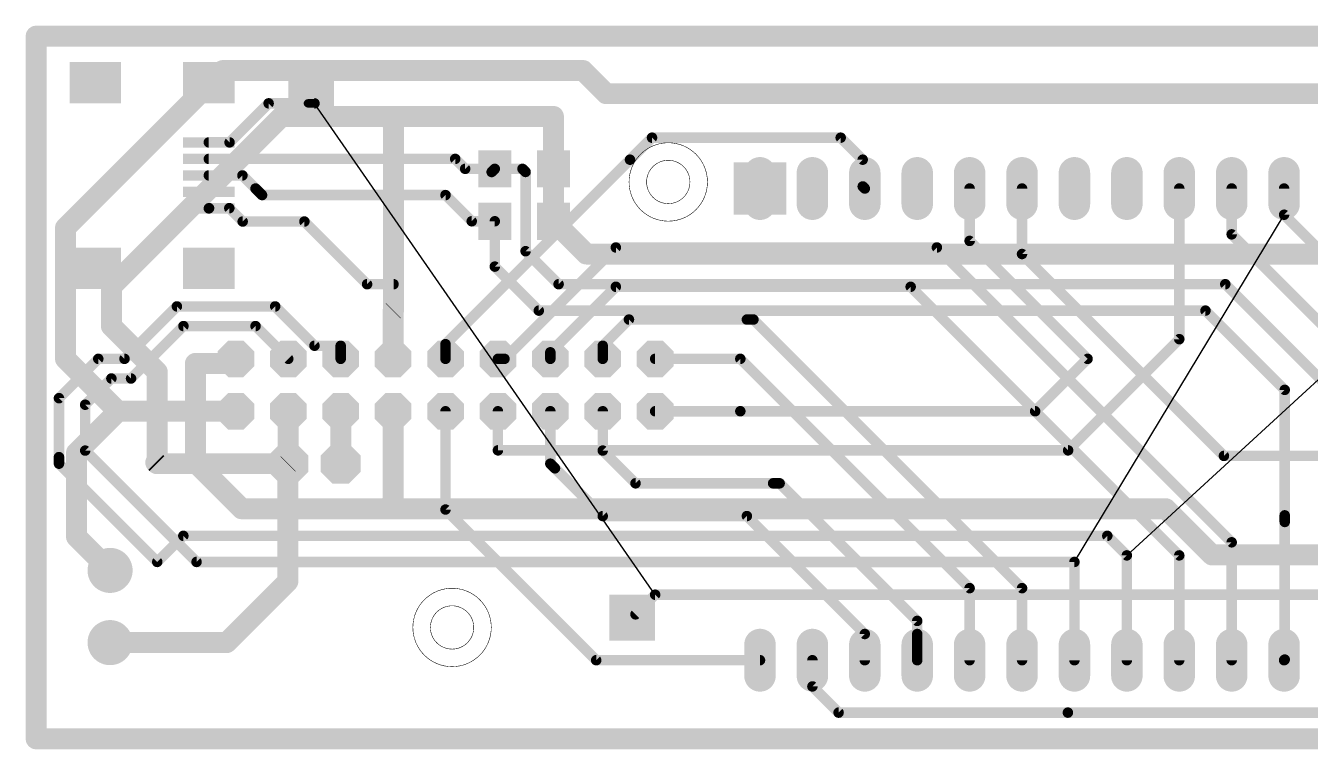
# Model space of a CAD drawing. Extents: x 22.8 to 117.5, y 33.1 to 68.2.
# Drawn here: x 22.8 to 85.1, y 33.1 to 68.2 of the extents above; entities that cross this region are included whole.
import ezdxf

# ---------------------------------------------------------------- set-up
doc = ezdxf.new("R2010")
doc.units = 0
for name, color, linetype in [('1', 22, 'CONTINUOUS'), ('16', 175, 'CONTINUOUS'), ('17', 82, 'CONTINUOUS'), ('19', 53, 'CONTINUOUS'), ('47', 253, 'CONTINUOUS')]:
    doc.layers.add(name, color=color, linetype=linetype)

# ---------------------------------------------------------------- blocks, each defined once
blk = doc.blocks.new('RECT')
blk.add_solid([(-0.5, -0.5), (0.5, -0.5), (-0.5, 0.5), (0.5, 0.5)])
blk = doc.blocks.new('ROUNDP')
at = {"const_width": 0.5}
blk.add_lwpolyline([(0, -0.25, 1), (0, 0.25, 1), (0, -0.25)], format="xyb", dxfattribs=at)
blk = doc.blocks.new('LONGP100')
at = {"const_width": 1}
blk.add_lwpolyline([(-0.5, 0), (0.5, 0)], dxfattribs=at)
at = {"const_width": 0.5}
for points in [[(-0.5, 0.25, 1), (-0.5, -0.25)], [(0.5, -0.25, 1), (0.5, 0.25)]]:
    blk.add_lwpolyline(points, format="xyb", dxfattribs=at)
blk = doc.blocks.new('OCTAGONP')
at = {"const_width": 0.5}
blk.add_lwpolyline([(-0.25, -0.1036), (-0.25, 0.1036), (-0.1036, 0.25), (0.1036, 0.25), (0.25, 0.1036), (0.25, -0.1036), (0.1036, -0.25), (-0.1036, -0.25), (-0.25, -0.1036), (-0.25, 0.1036)], dxfattribs=at)

msp = doc.modelspace()

# ---------------------------------------------------------------- linework, layer by layer
at = {"layer": '1'}
for points, const_width in [([(32.715, 62.56), (34.6075, 64.4525)], 0.508), ([(34.6075, 64.4525), (36.83, 64.4525)], 0.508), ([(36.5125, 64.4525), (36.83, 64.4525)], 0.4064), ([(48.4099, 63.8175), (48.4099, 61.2796)], 1.016), ([(31.71, 62.56), (32.715, 62.56)], 0.508), ([(31.71, 61.76), (43.65, 61.76)], 0.508), ([(43.65, 61.76), (44.1325, 61.2775)], 0.508), ([(48.4099, 61.2796), (48.412, 61.2775)], 1.016), ([(48.412, 61.2775), (48.412, 58.7375)], 1.016), ([(31.71, 60.96), (33.3375, 60.96)], 0.508), ([(33.3375, 60.96), (33.9725, 60.325)], 0.508), ([(44.1325, 61.2775), (45.568, 61.2775)], 0.508), ([(45.4155, 61.125), (45.568, 61.2775)], 0.508), ([(45.568, 61.2775), (46.9113, 61.2775)], 0.508), ([(46.9113, 61.2775), (47.0611, 61.1276)], 0.508), ([(47.0611, 61.1276), (47.0611, 57.2872)], 0.508), ([(33.9725, 60.325), (34.29, 60.0075)], 0.508), ([(34.29, 60.0075), (43.18, 60.0075)], 0.508), ([(43.18, 60.0075), (44.45, 58.7375)], 0.508), ([(31.7225, 59.3725), (31.71, 59.36)], 0.508), ([(32.7025, 59.3725), (31.7225, 59.3725)], 0.508), ([(33.35, 58.725), (32.7025, 59.3725)], 0.508), ([(49.9995, 57.15), (48.412, 58.7375)], 1.016), ([(36.3421, 58.725), (33.35, 58.725)], 0.508), ([(36.3421, 58.725), (39.3802, 55.687)], 0.508), ([(44.45, 58.7375), (45.568, 58.7375)], 0.508), ([(45.568, 58.7375), (45.568, 56.54)], 0.508), ([(47.0611, 57.2872), (48.6613, 55.687)], 0.508), ([(106.045, 57.15), (49.9995, 57.15)], 1.016), ([(45.568, 56.54), (47.7012, 54.4068)], 0.508), ([(48.6613, 55.687), (80.9701, 55.687)], 0.508), ([(80.9701, 55.687), (86.4108, 50.2463)], 0.508), ([(24.765, 53.6575), (24.765, 52.07)], 1.016), ([(26.9875, 53.6575), (29.21, 51.435)], 1.016), ([(47.7012, 54.4068), (80.01, 54.4068)], 0.508), ([(80.01, 54.4068), (83.8505, 50.5663)], 0.508), ([(73.3527, 47.6352), (78.74, 53.0225)], 0.508), ([(24.765, 52.07), (27.305, 49.53)], 1.016), ([(31.0591, 47.0459), (31.0591, 51.8465)], 1.016), ([(71.755, 49.53), (74.295, 52.07)], 0.508), ([(29.21, 51.435), (29.21, 47.117)], 1.016), ([(83.8505, 50.5663), (83.8505, 44.4856)], 0.508), ([(25.2984, 47.5234), (27.305, 49.53)], 1.016), ([(57.4675, 49.53), (71.755, 49.53)], 0.508), ([(25.2984, 43.8455), (25.2984, 47.5234)], 1.016), ([(29.21, 47.117), (29.1389, 47.0459)], 1.016), ([(33.2994, 44.8056), (31.0591, 47.0459)], 1.016), ([(40.64, 46.99), (40.64, 45.1231)], 1.016), ([(45.72, 47.6352), (73.3527, 47.6352)], 0.508), ([(40.64, 45.1231), (40.3225, 44.8056)], 1.016), ([(40.3225, 44.8056), (33.2994, 44.8056)], 1.016), ([(40.6603, 44.8056), (40.3225, 44.8056)], 1.016), ([(78.0898, 44.8056), (40.6603, 44.8056)], 1.016), ([(80.33, 42.5653), (78.0898, 44.8056)], 1.016), ([(29.21, 42.2275), (30.4749, 43.4924)], 0.508), ([(30.4749, 43.4924), (75.2526, 43.4924)], 0.508), ([(75.2526, 43.4924), (76.2, 42.545)], 0.508), ([(88.331, 42.5653), (80.33, 42.5653)], 1.016), ([(31.115, 42.2275), (73.66, 42.2275)], 0.508), ([(53.34, 40.64), (52.3875, 39.6875)], 0.508), ([(103.1875, 40.64), (53.34, 40.64)], 0.508)]:
    msp.add_lwpolyline(points, dxfattribs=dict(at, const_width=const_width))
for points, const_width in [([(34.6075, 64.5795, 1), (34.6075, 64.3255)], 0.254), ([(34.6973, 64.3627, 1), (34.5177, 64.5423)], 0.254), ([(36.5125, 64.5541, 1), (36.5125, 64.3509)], 0.2032), ([(36.83, 64.3255, 1), (36.83, 64.5795)], 0.254), ([(36.83, 64.3509, 1), (36.83, 64.5541)], 0.2032), ([(48.6639, 63.8175, 1), (48.1559, 63.8175)], 0.508), ([(31.71, 62.687, 1), (31.71, 62.433)], 0.254), ([(32.6252, 62.6498, 1), (32.8048, 62.4702)], 0.254), ([(32.715, 62.433, 1), (32.715, 62.687)], 0.254), ([(31.71, 61.887, 1), (31.71, 61.633)], 0.254), ([(43.7398, 61.8498, 1), (43.5602, 61.6702)], 0.254), ([(43.65, 61.633, 1), (43.65, 61.887)], 0.254), ([(48.5895, 61.4592, 1), (48.2303, 61.1)], 0.508), ([(48.666, 61.2775, 1), (48.158, 61.2775)], 0.508), ([(48.2324, 61.0979, 1), (48.5916, 61.4571)], 0.508), ([(31.71, 61.087, 1), (31.71, 60.833)], 0.254), ([(33.4273, 61.0498, 1), (33.2477, 60.8702)], 0.254), ([(33.3375, 60.833, 1), (33.3375, 61.087)], 0.254), ([(44.1325, 61.4045, 1), (44.1325, 61.1505)], 0.254), ([(44.0427, 61.1877, 1), (44.2223, 61.3673)], 0.254), ([(45.3257, 61.2148, 1), (45.5053, 61.0352)], 0.254), ([(45.568, 61.4045, 1), (45.568, 61.1505)], 0.254), ([(45.6578, 61.1877, 1), (45.4782, 61.3673)], 0.254), ([(45.568, 61.1505, 1), (45.568, 61.4045)], 0.254), ([(47.0011, 61.3673, 1), (46.8215, 61.1877)], 0.254), ([(46.9113, 61.1505, 1), (46.9113, 61.4045)], 0.254), ([(47.1881, 61.1276, 1), (46.9341, 61.1276)], 0.254), ([(46.9713, 61.0378, 1), (47.1509, 61.2174)], 0.254), ([(48.1559, 61.2796, 1), (48.6639, 61.2796)], 0.508), ([(34.0623, 60.4148, 1), (33.8827, 60.2352)], 0.254), ([(33.8827, 60.2352, 1), (34.0623, 60.4148)], 0.254), ([(34.29, 60.1345, 1), (34.29, 59.8805)], 0.254), ([(34.2002, 59.9177, 1), (34.3798, 60.0973)], 0.254), ([(43.2698, 60.0973, 1), (43.0902, 59.9177)], 0.254), ([(43.18, 59.8805, 1), (43.18, 60.1345)], 0.254), ([(31.6202, 59.4498, 1), (31.7998, 59.2702)], 0.254), ([(31.7225, 59.4995, 1), (31.7225, 59.2455)], 0.254), ([(31.8123, 59.2827, 1), (31.6327, 59.4623)], 0.254), ([(32.7923, 59.4623, 1), (32.6127, 59.2827)], 0.254), ([(32.7025, 59.2455, 1), (32.7025, 59.4995)], 0.254), ([(48.5916, 58.9171, 1), (48.2324, 58.5579)], 0.508), ([(33.35, 58.852, 1), (33.35, 58.598)], 0.254), ([(33.2602, 58.6352, 1), (33.4398, 58.8148)], 0.254), ([(36.4319, 58.8148, 1), (36.2523, 58.6352)], 0.254), ([(36.3421, 58.598, 1), (36.3421, 58.852)], 0.254), ([(44.45, 58.8645, 1), (44.45, 58.6105)], 0.254), ([(44.3602, 58.6477, 1), (44.5398, 58.8273)], 0.254), ([(45.695, 58.7375, 1), (45.441, 58.7375)], 0.254), ([(45.568, 58.6105, 1), (45.568, 58.8645)], 0.254), ([(48.158, 58.7375, 1), (48.666, 58.7375)], 0.508), ([(47.1509, 57.377, 1), (46.9713, 57.1974)], 0.254), ([(46.9341, 57.2872, 1), (47.1881, 57.2872)], 0.254), ([(49.9995, 57.404, 1), (49.9995, 56.896)], 0.508), ([(49.8199, 56.9704, 1), (50.1791, 57.3296)], 0.508), ([(45.6578, 56.6298, 1), (45.4782, 56.4502)], 0.254), ([(45.441, 56.54, 1), (45.695, 56.54)], 0.254), ([(39.2904, 55.5972, 1), (39.47, 55.7768)], 0.254), ([(48.6613, 55.814, 1), (48.6613, 55.56)], 0.254), ([(48.5715, 55.5972, 1), (48.7511, 55.7768)], 0.254), ([(81.0599, 55.7768, 1), (80.8803, 55.5972)], 0.254), ([(80.9701, 55.56, 1), (80.9701, 55.814)], 0.254), ([(25.019, 53.6575, 1), (24.511, 53.6575)], 0.508), ([(27.1671, 53.8371, 1), (26.8079, 53.4779)], 0.508), ([(47.7012, 54.5338, 1), (47.7012, 54.2798)], 0.254), ([(47.6114, 54.317, 1), (47.791, 54.4966)], 0.254), ([(80.0998, 54.4966, 1), (79.9202, 54.317)], 0.254), ([(80.01, 54.2798, 1), (80.01, 54.5338)], 0.254), ([(78.8298, 52.9327, 1), (78.6502, 53.1123)], 0.254), ([(24.9446, 52.2496, 1), (24.5854, 51.8904)], 0.508), ([(24.511, 52.07, 1), (25.019, 52.07)], 0.508), ([(31.3131, 51.8465, 1), (30.8051, 51.8465)], 0.508), ([(74.3848, 51.9802, 1), (74.2052, 52.1598)], 0.254), ([(29.464, 51.435, 1), (28.956, 51.435)], 0.508), ([(29.0304, 51.2554, 1), (29.3896, 51.6146)], 0.508), ([(83.9775, 50.5663, 1), (83.7235, 50.5663)], 0.254), ([(83.7607, 50.4765, 1), (83.9403, 50.6561)], 0.254), ([(27.4846, 49.3504, 1), (27.1254, 49.7096)], 0.508), ([(27.1254, 49.3504, 1), (27.4846, 49.7096)], 0.508), ([(57.4675, 49.657, 1), (57.4675, 49.403)], 0.254), ([(71.6652, 49.6198, 1), (71.8448, 49.4402)], 0.254), ([(71.755, 49.403, 1), (71.755, 49.657)], 0.254), ([(25.5524, 47.5234, 1), (25.0444, 47.5234)], 0.508), ([(25.1188, 47.703, 1), (25.478, 47.3438)], 0.508), ([(28.9593, 47.2255, 1), (29.3185, 46.8663)], 0.508), ([(28.956, 47.117, 1), (29.464, 47.117)], 0.508), ([(29.3896, 46.9374, 1), (29.0304, 47.2966)], 0.508), ([(31.2387, 47.2255, 1), (30.8795, 46.8663)], 0.508), ([(40.894, 46.99, 1), (40.386, 46.99)], 0.508), ([(45.72, 47.7622, 1), (45.72, 47.5082)], 0.254), ([(73.2629, 47.725, 1), (73.4425, 47.5454)], 0.254), ([(73.3527, 47.5082, 1), (73.3527, 47.7622)], 0.254), ([(30.8051, 47.0459, 1), (31.3131, 47.0459)], 0.508), ([(40.8196, 44.9435, 1), (40.4604, 45.3027)], 0.508), ([(33.2994, 45.0596, 1), (33.2994, 44.5516)], 0.508), ([(33.1198, 44.626, 1), (33.479, 44.9852)], 0.508), ([(40.3225, 45.0596, 1), (40.3225, 44.5516)], 0.508), ([(40.1429, 44.9852, 1), (40.5021, 44.626)], 0.508), ([(40.3225, 44.5516, 1), (40.3225, 45.0596)], 0.508), ([(40.386, 45.1231, 1), (40.894, 45.1231)], 0.508), ([(40.6603, 45.0596, 1), (40.6603, 44.5516)], 0.508), ([(40.6603, 44.5516, 1), (40.6603, 45.0596)], 0.508), ([(78.2694, 44.9852, 1), (77.9102, 44.626)], 0.508), ([(78.0898, 44.5516, 1), (78.0898, 45.0596)], 0.508), ([(83.7235, 44.4856, 1), (83.9775, 44.4856)], 0.254), ([(25.0444, 43.8455, 1), (25.5524, 43.8455)], 0.508), ([(30.4749, 43.6194, 1), (30.4749, 43.3654)], 0.254), ([(30.5647, 43.4026, 1), (30.3851, 43.5822)], 0.254), ([(75.3424, 43.5822, 1), (75.1628, 43.4026)], 0.254), ([(75.2526, 43.3654, 1), (75.2526, 43.6194)], 0.254), ([(80.33, 42.8193, 1), (80.33, 42.3113)], 0.508), ([(80.1504, 42.3857, 1), (80.5096, 42.7449)], 0.508), ([(29.1202, 42.3173, 1), (29.2998, 42.1377)], 0.254), ([(31.115, 42.3545, 1), (31.115, 42.1005)], 0.254), ([(73.66, 42.1005, 1), (73.66, 42.3545)], 0.254), ([(76.1102, 42.4552, 1), (76.2898, 42.6348)], 0.254), ([(53.34, 40.767, 1), (53.34, 40.513)], 0.254), ([(53.4298, 40.5502, 1), (53.2502, 40.7298)], 0.254), ([(52.2977, 39.7773, 1), (52.4773, 39.5977)], 0.254)]:
    msp.add_lwpolyline(points, format="xyb", dxfattribs=dict(at, const_width=const_width))
at = {"layer": '16'}
for points, const_width in [([(32.385, 66.04), (30.1625, 63.8175)], 1.016), ([(49.8475, 66.04), (32.385, 66.04)], 1.016), ([(50.9651, 64.9224), (49.8475, 66.04)], 1.016), ([(97.9932, 64.9224), (50.9651, 64.9224)], 1.016), ([(30.1625, 63.8175), (24.765, 58.42)], 1.016), ([(35.2425, 63.8175), (26.9875, 55.5625)], 1.016), ([(40.3403, 63.8175), (35.2425, 63.8175)], 1.016), ([(40.3403, 63.8175), (44.7675, 63.8175)], 1.016), ([(40.6603, 63.4975), (40.3403, 63.8175)], 1.016), ([(44.7675, 63.8175), (48.4099, 63.8175)], 1.016), ([(40.6603, 55.687), (40.6603, 63.4975)], 1.016), ([(52.1208, 61.722), (53.1876, 62.7888)], 0.508), ([(53.1876, 62.7888), (62.3316, 62.7888)], 0.508), ([(62.3316, 62.7888), (63.3984, 61.722)], 0.508), ([(43.18, 52.7812), (52.1208, 61.722)], 0.508), ([(63.3984, 61.722), (63.3984, 60.4266)], 0.508), ([(63.3984, 60.4266), (63.5, 60.325)], 0.508), ([(68.58, 57.785), (68.58, 60.325)], 0.508), ([(71.12, 57.15), (71.12, 60.325)], 0.508), ([(78.74, 53.0225), (78.74, 60.325)], 0.508), ([(81.28, 58.1025), (81.28, 60.325)], 0.508), ([(83.82, 59.055), (83.82, 60.325)], 0.508), ([(95.5874, 47.2876), (83.82, 59.055)], 0.508), ([(24.765, 58.42), (24.765, 53.6575)], 1.016), ([(74.295, 52.07), (68.58, 57.785)], 0.508), ([(94.6349, 44.7476), (81.28, 58.1025)], 0.508), ([(46.0375, 52.07), (51.435, 57.4675)], 0.508), ([(51.435, 57.4675), (66.9925, 57.4675)], 0.508), ([(66.9925, 57.4675), (81.28, 43.18)], 0.508), ([(80.9041, 47.3659), (71.12, 57.15)], 0.508), ([(26.9875, 55.5625), (26.9875, 53.6575)], 1.016), ([(40.6603, 54.4068), (40.6603, 55.687)], 1.016), ([(39.3802, 55.687), (40.6603, 55.687)], 0.508), ([(48.26, 52.3875), (51.435, 55.5625)], 0.508), ([(51.435, 55.5625), (65.7225, 55.5625)], 0.508), ([(65.7225, 55.5625), (78.74, 42.545)], 0.508), ([(30.1625, 54.61), (27.6225, 52.07)], 0.508), ([(34.925, 54.61), (30.1625, 54.61)], 0.508), ([(36.83, 52.705), (34.925, 54.61)], 0.508), ([(40.64, 54.3865), (40.6603, 54.4068)], 1.016), ([(40.64, 52.07), (40.64, 54.3865)], 1.016), ([(50.8, 52.705), (52.07, 53.975)], 0.508), ([(52.07, 53.975), (57.785, 53.975)], 0.508), ([(57.785, 53.975), (58.1025, 53.975)], 0.508), ([(58.1025, 53.975), (71.12, 40.9575)], 0.508), ([(30.48, 53.6575), (27.94, 51.1175)], 0.508), ([(33.9725, 53.6575), (30.48, 53.6575)], 0.508), ([(35.56, 52.07), (33.9725, 53.6575)], 0.508), ([(38.1, 52.705), (36.83, 52.705)], 0.508), ([(38.1, 52.07), (38.1, 52.705)], 0.508), ([(43.18, 52.07), (43.18, 52.7812)], 0.508), ([(50.8, 52.07), (50.8, 52.705)], 0.508), ([(26.3525, 52.07), (24.4475, 50.165)], 0.508), ([(27.6225, 52.07), (26.3525, 52.07)], 0.508), ([(31.0591, 51.8465), (32.7965, 51.8465)], 1.016), ([(32.7965, 51.8465), (33.02, 52.07)], 1.016), ([(45.72, 52.07), (46.0375, 52.07)], 0.508), ([(48.26, 52.07), (48.26, 52.3875)], 0.508), ([(53.34, 52.07), (57.4675, 52.07)], 0.508), ([(57.4675, 52.07), (68.58, 40.9575)], 0.508), ([(26.9875, 51.1175), (25.7175, 49.8475)], 0.508), ([(27.94, 51.1175), (26.9875, 51.1175)], 0.508), ([(24.4475, 50.165), (24.4475, 47.3075)], 0.508), ([(25.7175, 49.8475), (25.7175, 47.625)], 0.508), ([(27.305, 49.53), (33.02, 49.53)], 1.016), ([(35.56, 49.53), (35.56, 46.99)], 1.016), ([(38.1, 49.53), (38.1, 46.99)], 1.016), ([(40.64, 49.53), (40.64, 46.99)], 1.016), ([(43.18, 49.53), (43.18, 44.7675)], 0.508), ([(45.72, 49.53), (45.72, 47.6352)], 0.508), ([(48.26, 46.99), (48.26, 49.53)], 0.508), ([(50.8, 47.625), (50.8, 49.53)], 0.508), ([(53.34, 49.53), (57.4675, 49.53)], 0.508), ([(24.4475, 47.3075), (24.4475, 46.99)], 0.508), ([(25.7175, 47.625), (31.115, 42.2275)], 0.508), ([(29.1948, 46.99), (29.1389, 47.0459)], 1.016), ([(35.56, 46.99), (29.1948, 46.99)], 1.016), ([(35.5397, 46.9697), (35.56, 46.99)], 1.016), ([(35.5397, 41.2852), (35.5397, 46.9697)], 1.016), ([(52.3875, 46.0375), (50.8, 47.625)], 0.508), ([(87.3709, 47.3659), (80.9041, 47.3659)], 0.508), ([(24.4475, 46.99), (29.21, 42.2275)], 0.508), ([(48.4845, 46.7655), (48.26, 46.99)], 0.508), ([(48.4845, 46.7655), (50.8, 44.45)], 0.508), ([(59.055, 46.0375), (52.3875, 46.0375)], 0.508), ([(59.055, 46.0375), (59.3725, 46.0375)], 0.508), ([(59.3725, 46.0375), (66.04, 39.37)], 0.508), ([(43.18, 44.7675), (50.4825, 37.465)], 0.508), ([(25.2984, 43.8455), (25.2984, 43.4433)], 1.016), ([(50.8, 44.45), (57.785, 44.45)], 0.508), ([(63.5, 38.735), (57.785, 44.45)], 0.508), ([(83.8505, 44.4856), (83.8505, 44.1655)], 0.508), ([(83.8505, 44.1655), (83.8505, 37.4955)], 0.508), ([(25.2984, 43.4433), (26.924, 41.8177)], 1.016), ([(81.28, 43.18), (81.28, 37.465)], 0.508), ([(73.66, 42.2275), (73.66, 37.465)], 0.508), ([(76.2, 42.545), (76.2, 37.465)], 0.508), ([(78.74, 42.545), (78.74, 37.465)], 0.508), ([(32.5722, 38.3177), (35.5397, 41.2852)], 1.016), ([(68.58, 40.9575), (68.58, 37.465)], 0.508), ([(71.12, 40.9575), (71.12, 37.465)], 0.508), ([(66.04, 39.37), (66.04, 38.1)], 0.508), ([(26.924, 38.3177), (32.5722, 38.3177)], 1.016), ([(63.5, 37.465), (63.5, 38.735)], 0.508), ([(66.04, 38.1), (66.04, 38.735)], 0.508), ([(66.04, 37.465), (66.04, 38.1)], 0.508), ([(50.4825, 37.465), (58.42, 37.465)], 0.508), ([(60.96, 36.195), (60.96, 37.465)], 0.508), ([(83.8505, 37.4955), (83.82, 37.465)], 0.508), ([(62.23, 34.925), (60.96, 36.195)], 0.508), ([(73.3425, 34.925), (62.23, 34.925)], 0.508), ([(112.7125, 34.925), (73.3425, 34.925)], 0.508)]:
    msp.add_lwpolyline(points, dxfattribs=dict(at, const_width=const_width))
for points, const_width in [([(32.385, 66.294, 1), (32.385, 65.786)], 0.508), ([(32.5646, 65.8604, 1), (32.2054, 66.2196)], 0.508), ([(50.0271, 66.2196, 1), (49.6679, 65.8604)], 0.508), ([(49.8475, 65.786, 1), (49.8475, 66.294)], 0.508), ([(50.9651, 65.1764, 1), (50.9651, 64.6684)], 0.508), ([(50.7855, 64.7428, 1), (51.1447, 65.102)], 0.508), ([(29.9829, 63.9971, 1), (30.3421, 63.6379)], 0.508), ([(30.3421, 63.6379, 1), (29.9829, 63.9971)], 0.508), ([(35.2425, 64.0715, 1), (35.2425, 63.5635)], 0.508), ([(35.4221, 63.6379, 1), (35.0629, 63.9971)], 0.508), ([(40.3403, 64.0715, 1), (40.3403, 63.5635)], 0.508), ([(40.5199, 63.9971, 1), (40.1607, 63.6379)], 0.508), ([(40.3403, 63.5635, 1), (40.3403, 64.0715)], 0.508), ([(44.7675, 64.0715, 1), (44.7675, 63.5635)], 0.508), ([(44.7675, 63.5635, 1), (44.7675, 64.0715)], 0.508), ([(48.4099, 63.5635, 1), (48.4099, 64.0715)], 0.508), ([(40.9143, 63.4975, 1), (40.4063, 63.4975)], 0.508), ([(40.4807, 63.3179, 1), (40.8399, 63.6771)], 0.508), ([(53.1876, 62.9158, 1), (53.1876, 62.6618)], 0.254), ([(53.2774, 62.699, 1), (53.0978, 62.8786)], 0.254), ([(62.4214, 62.8786, 1), (62.2418, 62.699)], 0.254), ([(62.3316, 62.6618, 1), (62.3316, 62.9158)], 0.254), ([(52.031, 61.8118, 1), (52.2106, 61.6322)], 0.254), ([(52.2106, 61.6322, 1), (52.031, 61.8118)], 0.254), ([(63.5254, 61.722, 1), (63.2714, 61.722)], 0.254), ([(63.3086, 61.6322, 1), (63.4882, 61.8118)], 0.254), ([(63.4882, 60.5164, 1), (63.3086, 60.3368)], 0.254), ([(63.2714, 60.4266, 1), (63.5254, 60.4266)], 0.254), ([(63.4102, 60.2352, 1), (63.5898, 60.4148)], 0.254), ([(68.707, 60.325, 1), (68.453, 60.325)], 0.254), ([(71.247, 60.325, 1), (70.993, 60.325)], 0.254), ([(78.867, 60.325, 1), (78.613, 60.325)], 0.254), ([(81.407, 60.325, 1), (81.153, 60.325)], 0.254), ([(83.947, 60.325, 1), (83.693, 60.325)], 0.254), ([(83.9098, 59.1448, 1), (83.7302, 58.9652)], 0.254), ([(83.693, 59.055, 1), (83.947, 59.055)], 0.254), ([(25.019, 58.42, 1), (24.511, 58.42)], 0.508), ([(24.5854, 58.5996, 1), (24.9446, 58.2404)], 0.508), ([(68.6698, 57.8748, 1), (68.4902, 57.6952)], 0.254), ([(68.453, 57.785, 1), (68.707, 57.785)], 0.254), ([(81.3698, 58.1923, 1), (81.1902, 58.0127)], 0.254), ([(81.153, 58.1025, 1), (81.407, 58.1025)], 0.254), ([(51.435, 57.5945, 1), (51.435, 57.3405)], 0.254), ([(51.5248, 57.3777, 1), (51.3452, 57.5573)], 0.254), ([(67.0823, 57.5573, 1), (66.9027, 57.3777)], 0.254), ([(66.9925, 57.3405, 1), (66.9925, 57.5945)], 0.254), ([(71.2098, 57.2398, 1), (71.0302, 57.0602)], 0.254), ([(70.993, 57.15, 1), (71.247, 57.15)], 0.254), ([(27.2415, 55.5625, 1), (26.7335, 55.5625)], 0.508), ([(40.9143, 55.687, 1), (40.4063, 55.687)], 0.508), ([(26.8079, 55.7421, 1), (27.1671, 55.3829)], 0.508), ([(39.3802, 55.814, 1), (39.3802, 55.56)], 0.254), ([(40.4063, 55.687, 1), (40.9143, 55.687)], 0.508), ([(40.6603, 55.56, 1), (40.6603, 55.814)], 0.254), ([(51.435, 55.6895, 1), (51.435, 55.4355)], 0.254), ([(51.5248, 55.4727, 1), (51.3452, 55.6523)], 0.254), ([(65.8123, 55.6523, 1), (65.6327, 55.4727)], 0.254), ([(65.7225, 55.4355, 1), (65.7225, 55.6895)], 0.254), ([(30.1625, 54.737, 1), (30.1625, 54.483)], 0.254), ([(30.2523, 54.5202, 1), (30.0727, 54.6998)], 0.254), ([(35.0148, 54.6998, 1), (34.8352, 54.5202)], 0.254), ([(34.925, 54.483, 1), (34.925, 54.737)], 0.254), ([(40.894, 54.3865, 1), (40.386, 54.3865)], 0.508), ([(40.4604, 54.5661, 1), (40.8196, 54.2069)], 0.508), ([(40.8399, 54.2272, 1), (40.4807, 54.5864)], 0.508), ([(40.4063, 54.4068, 1), (40.9143, 54.4068)], 0.508), ([(52.07, 54.102, 1), (52.07, 53.848)], 0.254), ([(52.1598, 53.8852, 1), (51.9802, 54.0648)], 0.254), ([(57.785, 54.102, 1), (57.785, 53.848)], 0.254), ([(57.785, 53.848, 1), (57.785, 54.102)], 0.254), ([(58.1923, 54.0648, 1), (58.0127, 53.8852)], 0.254), ([(58.1025, 53.848, 1), (58.1025, 54.102)], 0.254), ([(24.511, 53.6575, 1), (25.019, 53.6575)], 0.508), ([(26.7335, 53.6575, 1), (27.2415, 53.6575)], 0.508), ([(30.48, 53.7845, 1), (30.48, 53.5305)], 0.254), ([(30.5698, 53.5677, 1), (30.3902, 53.7473)], 0.254), ([(34.0623, 53.7473, 1), (33.8827, 53.5677)], 0.254), ([(33.9725, 53.5305, 1), (33.9725, 53.7845)], 0.254), ([(36.83, 52.832, 1), (36.83, 52.578)], 0.254), ([(36.7402, 52.6152, 1), (36.9198, 52.7948)], 0.254), ([(38.227, 52.705, 1), (37.973, 52.705)], 0.254), ([(38.1, 52.578, 1), (38.1, 52.832)], 0.254), ([(43.307, 52.7812, 1), (43.053, 52.7812)], 0.254), ([(43.0902, 52.871, 1), (43.2698, 52.6914)], 0.254), ([(50.927, 52.705, 1), (50.673, 52.705)], 0.254), ([(50.7102, 52.7948, 1), (50.8898, 52.6152)], 0.254), ([(78.613, 53.0225, 1), (78.867, 53.0225)], 0.254), ([(26.3525, 52.197, 1), (26.3525, 51.943)], 0.254), ([(26.4423, 51.9802, 1), (26.2627, 52.1598)], 0.254), ([(27.6225, 51.943, 1), (27.6225, 52.197)], 0.254), ([(31.0591, 52.1005, 1), (31.0591, 51.5925)], 0.508), ([(32.7965, 51.5925, 1), (32.7965, 52.1005)], 0.508), ([(33.1996, 51.8904, 1), (32.8404, 52.2496)], 0.508), ([(40.386, 52.07, 1), (40.894, 52.07)], 0.508), ([(45.72, 52.197, 1), (45.72, 51.943)], 0.254), ([(46.0375, 51.943, 1), (46.0375, 52.197)], 0.254), ([(48.387, 52.3875, 1), (48.133, 52.3875)], 0.254), ([(48.1702, 52.4773, 1), (48.3498, 52.2977)], 0.254), ([(53.34, 52.197, 1), (53.34, 51.943)], 0.254), ([(57.5573, 52.1598, 1), (57.3777, 51.9802)], 0.254), ([(57.4675, 51.943, 1), (57.4675, 52.197)], 0.254), ([(27.5327, 52.1598, 1), (27.7123, 51.9802)], 0.254), ([(32.6169, 52.0261, 1), (32.9761, 51.6669)], 0.508), ([(35.4702, 51.9802, 1), (35.6498, 52.1598)], 0.254), ([(37.973, 52.07, 1), (38.227, 52.07)], 0.254), ([(43.053, 52.07, 1), (43.307, 52.07)], 0.254), ([(45.9477, 52.1598, 1), (46.1273, 51.9802)], 0.254), ([(48.133, 52.07, 1), (48.387, 52.07)], 0.254), ([(50.673, 52.07, 1), (50.927, 52.07)], 0.254), ([(74.2052, 51.9802, 1), (74.3848, 52.1598)], 0.254), ([(26.9875, 51.2445, 1), (26.9875, 50.9905)], 0.254), ([(27.0773, 51.0277, 1), (26.8977, 51.2073)], 0.254), ([(27.8502, 51.2073, 1), (28.0298, 51.0277)], 0.254), ([(27.94, 50.9905, 1), (27.94, 51.2445)], 0.254), ([(24.5745, 50.165, 1), (24.3205, 50.165)], 0.254), ([(24.3577, 50.2548, 1), (24.5373, 50.0752)], 0.254), ([(25.8445, 49.8475, 1), (25.5905, 49.8475)], 0.254), ([(25.6277, 49.9373, 1), (25.8073, 49.7577)], 0.254), ([(27.305, 49.784, 1), (27.305, 49.276)], 0.508), ([(33.02, 49.276, 1), (33.02, 49.784)], 0.508), ([(35.814, 49.53, 1), (35.306, 49.53)], 0.508), ([(38.354, 49.53, 1), (37.846, 49.53)], 0.508), ([(40.894, 49.53, 1), (40.386, 49.53)], 0.508), ([(43.307, 49.53, 1), (43.053, 49.53)], 0.254), ([(45.847, 49.53, 1), (45.593, 49.53)], 0.254), ([(48.387, 49.53, 1), (48.133, 49.53)], 0.254), ([(50.927, 49.53, 1), (50.673, 49.53)], 0.254), ([(53.34, 49.657, 1), (53.34, 49.403)], 0.254), ([(57.4675, 49.403, 1), (57.4675, 49.657)], 0.254), ([(24.5745, 47.3075, 1), (24.3205, 47.3075)], 0.254), ([(24.3205, 47.3075, 1), (24.5745, 47.3075)], 0.254), ([(25.8073, 47.7148, 1), (25.6277, 47.5352)], 0.254), ([(25.5905, 47.625, 1), (25.8445, 47.625)], 0.254), ([(29.3185, 47.2255, 1), (28.9593, 46.8663)], 0.508), ([(29.1948, 47.244, 1), (29.1948, 46.736)], 0.508), ([(29.0152, 46.8104, 1), (29.3744, 47.1696)], 0.508), ([(35.7937, 46.9697, 1), (35.2857, 46.9697)], 0.508), ([(35.3601, 47.1493, 1), (35.7193, 46.7901)], 0.508), ([(35.7396, 46.8104, 1), (35.3804, 47.1696)], 0.508), ([(35.56, 46.736, 1), (35.56, 47.244)], 0.508), ([(45.593, 47.6352, 1), (45.847, 47.6352)], 0.254), ([(50.8898, 47.7148, 1), (50.7102, 47.5352)], 0.254), ([(50.673, 47.625, 1), (50.927, 47.625)], 0.254), ([(80.9041, 47.4929, 1), (80.9041, 47.2389)], 0.254), ([(80.8143, 47.2761, 1), (80.9939, 47.4557)], 0.254), ([(24.5373, 47.0798, 1), (24.3577, 46.9002)], 0.254), ([(24.3205, 46.99, 1), (24.5745, 46.99)], 0.254), ([(35.306, 46.99, 1), (35.814, 46.99)], 0.508), ([(37.846, 46.99, 1), (38.354, 46.99)], 0.508), ([(40.386, 46.99, 1), (40.894, 46.99)], 0.508), ([(48.3498, 47.0798, 1), (48.1702, 46.9002)], 0.254), ([(48.133, 46.99, 1), (48.387, 46.99)], 0.254), ([(48.5743, 46.8553, 1), (48.3947, 46.6757)], 0.254), ([(48.3947, 46.6757, 1), (48.5743, 46.8553)], 0.254), ([(52.3875, 46.1645, 1), (52.3875, 45.9105)], 0.254), ([(52.2977, 45.9477, 1), (52.4773, 46.1273)], 0.254), ([(59.055, 46.1645, 1), (59.055, 45.9105)], 0.254), ([(59.055, 45.9105, 1), (59.055, 46.1645)], 0.254), ([(59.4623, 46.1273, 1), (59.2827, 45.9477)], 0.254), ([(59.3725, 45.9105, 1), (59.3725, 46.1645)], 0.254), ([(43.2698, 44.8573, 1), (43.0902, 44.6777)], 0.254), ([(43.053, 44.7675, 1), (43.307, 44.7675)], 0.254), ([(25.5524, 43.8455, 1), (25.0444, 43.8455)], 0.508), ([(50.8, 44.577, 1), (50.8, 44.323)], 0.254), ([(50.7102, 44.3602, 1), (50.8898, 44.5398)], 0.254), ([(57.8748, 44.5398, 1), (57.6952, 44.3602)], 0.254), ([(57.785, 44.323, 1), (57.785, 44.577)], 0.254), ([(83.9775, 44.4856, 1), (83.7235, 44.4856)], 0.254), ([(83.9775, 44.1655, 1), (83.7235, 44.1655)], 0.254), ([(83.7235, 44.1655, 1), (83.9775, 44.1655)], 0.254), ([(25.478, 43.6229, 1), (25.1188, 43.2637)], 0.508), ([(25.0444, 43.4433, 1), (25.5524, 43.4433)], 0.508), ([(81.407, 43.18, 1), (81.153, 43.18)], 0.254), ([(81.1902, 43.0902, 1), (81.3698, 43.2698)], 0.254), ([(29.1202, 42.1377, 1), (29.2998, 42.3173)], 0.254), ([(31.0252, 42.1377, 1), (31.2048, 42.3173)], 0.254), ([(73.787, 42.2275, 1), (73.533, 42.2275)], 0.254), ([(76.327, 42.545, 1), (76.073, 42.545)], 0.254), ([(78.867, 42.545, 1), (78.613, 42.545)], 0.254), ([(78.6502, 42.4552, 1), (78.8298, 42.6348)], 0.254), ([(26.7444, 41.6381, 1), (27.1036, 41.9973)], 0.508), ([(35.7193, 41.1056, 1), (35.3601, 41.4648)], 0.508), ([(35.2857, 41.2852, 1), (35.7937, 41.2852)], 0.508), ([(68.707, 40.9575, 1), (68.453, 40.9575)], 0.254), ([(68.4902, 40.8677, 1), (68.6698, 41.0473)], 0.254), ([(71.247, 40.9575, 1), (70.993, 40.9575)], 0.254), ([(71.0302, 40.8677, 1), (71.2098, 41.0473)], 0.254), ([(66.167, 39.37, 1), (65.913, 39.37)], 0.254), ([(65.9502, 39.2802, 1), (66.1298, 39.4598)], 0.254), ([(26.924, 38.5717, 1), (26.924, 38.0637)], 0.508), ([(32.3926, 38.4973, 1), (32.7518, 38.1381)], 0.508), ([(32.5722, 38.0637, 1), (32.5722, 38.5717)], 0.508), ([(63.627, 38.735, 1), (63.373, 38.735)], 0.254), ([(63.4102, 38.6452, 1), (63.5898, 38.8248)], 0.254), ([(66.167, 38.735, 1), (65.913, 38.735)], 0.254), ([(66.167, 38.1, 1), (65.913, 38.1)], 0.254), ([(65.913, 38.1, 1), (66.167, 38.1)], 0.254), ([(65.913, 38.1, 1), (66.167, 38.1)], 0.254), ([(50.4825, 37.592, 1), (50.4825, 37.338)], 0.254), ([(50.3927, 37.3752, 1), (50.5723, 37.5548)], 0.254), ([(58.42, 37.338, 1), (58.42, 37.592)], 0.254), ([(61.087, 37.465, 1), (60.833, 37.465)], 0.254), ([(63.373, 37.465, 1), (63.627, 37.465)], 0.254), ([(65.913, 37.465, 1), (66.167, 37.465)], 0.254), ([(68.453, 37.465, 1), (68.707, 37.465)], 0.254), ([(70.993, 37.465, 1), (71.247, 37.465)], 0.254), ([(73.533, 37.465, 1), (73.787, 37.465)], 0.254), ([(76.073, 37.465, 1), (76.327, 37.465)], 0.254), ([(78.613, 37.465, 1), (78.867, 37.465)], 0.254), ([(81.153, 37.465, 1), (81.407, 37.465)], 0.254), ([(83.7302, 37.5548, 1), (83.9098, 37.3752)], 0.254), ([(83.7235, 37.4955, 1), (83.9775, 37.4955)], 0.254), ([(83.9403, 37.4057, 1), (83.7607, 37.5853)], 0.254), ([(61.0498, 36.2848, 1), (60.8702, 36.1052)], 0.254), ([(60.833, 36.195, 1), (61.087, 36.195)], 0.254), ([(62.23, 35.052, 1), (62.23, 34.798)], 0.254), ([(62.1402, 34.8352, 1), (62.3198, 35.0148)], 0.254), ([(73.3425, 35.052, 1), (73.3425, 34.798)], 0.254), ([(73.3425, 34.798, 1), (73.3425, 35.052)], 0.254)]:
    msp.add_lwpolyline(points, format="xyb", dxfattribs=dict(at, const_width=const_width))
at = {"layer": '19'}
for p, q in [((53.34, 40.64), (36.83, 64.4525)), ((73.66, 42.2275), (83.82, 59.055)), ((76.2, 42.545), (87.9475, 53.34))]:
    msp.add_line(p, q, dxfattribs=at)
at = {"layer": '47', "const_width": 1.016}
for points in [[(23.3426, 67.7079), (23.3426, 33.655)], [(117.0051, 67.7079), (23.3426, 67.7079)], [(23.3426, 33.655), (117.0051, 33.655)]]:
    msp.add_lwpolyline(points, dxfattribs=at)
at = {"layer": '47'}
for points, const_width in [([(23.5966, 67.7079, 1), (23.0886, 67.7079)], 0.508), ([(23.3426, 67.9619, 1), (23.3426, 67.4539)], 0.508), ([(53.975, 58.7425, 1), (53.975, 62.5425, 1), (53.975, 58.7425)], 0.0254), ([(53.975, 59.5925, 1), (53.975, 61.6925, 1), (53.975, 59.5925)], 0.0254), ([(43.4975, 37.1525, 1), (43.4975, 40.9525, 1), (43.4975, 37.1525)], 0.0254), ([(43.4975, 38.0025, 1), (43.4975, 40.1025, 1), (43.4975, 38.0025)], 0.0254), ([(23.3426, 33.909, 1), (23.3426, 33.401)], 0.508), ([(23.0886, 33.655, 1), (23.5966, 33.655)], 0.508)]:
    msp.add_lwpolyline(points, format="xyb", dxfattribs=dict(at, const_width=const_width))

# ---------------------------------------------------------------- block references
at = {"layer": '1'}
for p, xscale, yscale in [((26.21, 65.46), 2.5, 2), ((31.71, 65.46), 2.5, 2), ((36.6713, 64.6112), 2.2225, 2.2225), ((31.71, 62.56), 2.5, 0.5), ((31.71, 61.76), 2.5, 0.5), ((45.568, 61.2775), 1.6, 1.803), ((48.412, 61.2775), 1.6, 1.803), ((31.71, 60.96), 2.5, 0.5), ((31.71, 60.16), 2.5, 0.5), ((31.71, 59.36), 2.5, 0.5), ((45.568, 58.7375), 1.6, 1.803), ((48.412, 58.7375), 1.6, 1.803), ((26.21, 56.46), 2.5, 2), ((31.71, 56.46), 2.5, 2), ((52.2288, 39.5288), 2.2225, 2.2225)]:
    msp.add_blockref('RECT', p, dxfattribs=dict(at, xscale=xscale, yscale=yscale))
at = {"layer": '17'}
for name, p, xscale, yscale, rotation in [('LONGP100', (58.42, 60.325), 1.524, 1.524, 270), ('LONGP100', (58.42, 60.325), 1.524, 1.524, 270), ('LONGP100', (60.96, 60.325), 1.524, 1.524, 270), ('LONGP100', (60.96, 60.325), 1.524, 1.524, 270), ('LONGP100', (63.5, 60.325), 1.524, 1.524, 270), ('LONGP100', (63.5, 60.325), 1.524, 1.524, 270), ('LONGP100', (66.04, 60.325), 1.524, 1.524, 270), ('LONGP100', (66.04, 60.325), 1.524, 1.524, 270), ('LONGP100', (68.58, 60.325), 1.524, 1.524, 270), ('LONGP100', (68.58, 60.325), 1.524, 1.524, 270), ('LONGP100', (71.12, 60.325), 1.524, 1.524, 270), ('LONGP100', (71.12, 60.325), 1.524, 1.524, 270), ('LONGP100', (73.66, 60.325), 1.524, 1.524, 270), ('LONGP100', (73.66, 60.325), 1.524, 1.524, 270), ('LONGP100', (76.2, 60.325), 1.524, 1.524, 270), ('LONGP100', (76.2, 60.325), 1.524, 1.524, 270), ('LONGP100', (78.74, 60.325), 1.524, 1.524, 270), ('LONGP100', (78.74, 60.325), 1.524, 1.524, 270), ('LONGP100', (81.28, 60.325), 1.524, 1.524, 270), ('LONGP100', (81.28, 60.325), 1.524, 1.524, 270), ('LONGP100', (83.82, 60.325), 1.524, 1.524, 270), ('LONGP100', (83.82, 60.325), 1.524, 1.524, 270), ('OCTAGONP', (33.02, 52.07), 1.778, 1.778, 90), ('OCTAGONP', (33.02, 52.07), 1.778, 1.778, 90), ('OCTAGONP', (35.56, 52.07), 1.778, 1.778, 90), ('OCTAGONP', (35.56, 52.07), 1.778, 1.778, 90), ('OCTAGONP', (38.1, 52.07), 1.778, 1.778, 90), ('OCTAGONP', (38.1, 52.07), 1.778, 1.778, 90), ('OCTAGONP', (40.64, 52.07), 1.778, 1.778, 90), ('OCTAGONP', (40.64, 52.07), 1.778, 1.778, 90), ('OCTAGONP', (43.18, 52.07), 1.778, 1.778, 90), ('OCTAGONP', (43.18, 52.07), 1.778, 1.778, 90), ('OCTAGONP', (45.72, 52.07), 1.778, 1.778, 90), ('OCTAGONP', (45.72, 52.07), 1.778, 1.778, 90), ('OCTAGONP', (48.26, 52.07), 1.778, 1.778, 90), ('OCTAGONP', (48.26, 52.07), 1.778, 1.778, 90), ('OCTAGONP', (50.8, 52.07), 1.778, 1.778, 90), ('OCTAGONP', (50.8, 52.07), 1.778, 1.778, 90), ('OCTAGONP', (53.34, 52.07), 1.778, 1.778, 90), ('OCTAGONP', (53.34, 52.07), 1.778, 1.778, 90), ('OCTAGONP', (33.02, 49.53), 1.778, 1.778, 90), ('OCTAGONP', (33.02, 49.53), 1.778, 1.778, 90), ('OCTAGONP', (35.56, 49.53), 1.778, 1.778, 90), ('OCTAGONP', (35.56, 49.53), 1.778, 1.778, 90), ('OCTAGONP', (38.1, 49.53), 1.778, 1.778, 90), ('OCTAGONP', (38.1, 49.53), 1.778, 1.778, 90), ('OCTAGONP', (40.64, 49.53), 1.778, 1.778, 90), ('OCTAGONP', (40.64, 49.53), 1.778, 1.778, 90), ('OCTAGONP', (43.18, 49.53), 1.778, 1.778, 90), ('OCTAGONP', (43.18, 49.53), 1.778, 1.778, 90), ('OCTAGONP', (45.72, 49.53), 1.778, 1.778, 90), ('OCTAGONP', (45.72, 49.53), 1.778, 1.778, 90), ('OCTAGONP', (48.26, 49.53), 1.778, 1.778, 90), ('OCTAGONP', (48.26, 49.53), 1.778, 1.778, 90), ('OCTAGONP', (50.8, 49.53), 1.778, 1.778, 90), ('OCTAGONP', (50.8, 49.53), 1.778, 1.778, 90), ('OCTAGONP', (53.34, 49.53), 1.778, 1.778, 90), ('OCTAGONP', (53.34, 49.53), 1.778, 1.778, 90), ('ROUNDP', (26.924, 41.8177), 2.1844, 2.1844, 90), ('ROUNDP', (26.924, 41.8177), 2.1844, 2.1844, 90), ('ROUNDP', (26.924, 38.3177), 2.1844, 2.1844, 90), ('ROUNDP', (26.924, 38.3177), 2.1844, 2.1844, 90), ('LONGP100', (58.42, 37.465), 1.524, 1.524, 90), ('LONGP100', (58.42, 37.465), 1.524, 1.524, 90), ('LONGP100', (60.96, 37.465), 1.524, 1.524, 90), ('LONGP100', (60.96, 37.465), 1.524, 1.524, 90), ('LONGP100', (63.5, 37.465), 1.524, 1.524, 90), ('LONGP100', (63.5, 37.465), 1.524, 1.524, 90), ('LONGP100', (66.04, 37.465), 1.524, 1.524, 90), ('LONGP100', (66.04, 37.465), 1.524, 1.524, 90), ('LONGP100', (68.58, 37.465), 1.524, 1.524, 90), ('LONGP100', (68.58, 37.465), 1.524, 1.524, 90), ('LONGP100', (71.12, 37.465), 1.524, 1.524, 90), ('LONGP100', (71.12, 37.465), 1.524, 1.524, 90), ('LONGP100', (73.66, 37.465), 1.524, 1.524, 90), ('LONGP100', (73.66, 37.465), 1.524, 1.524, 90), ('LONGP100', (76.2, 37.465), 1.524, 1.524, 90), ('LONGP100', (76.2, 37.465), 1.524, 1.524, 90), ('LONGP100', (78.74, 37.465), 1.524, 1.524, 90), ('LONGP100', (78.74, 37.465), 1.524, 1.524, 90), ('LONGP100', (81.28, 37.465), 1.524, 1.524, 90), ('LONGP100', (81.28, 37.465), 1.524, 1.524, 90), ('LONGP100', (83.82, 37.465), 1.524, 1.524, 90), ('LONGP100', (83.82, 37.465), 1.524, 1.524, 90)]:
    msp.add_blockref(name, p, dxfattribs=dict(at, xscale=xscale, yscale=yscale, rotation=rotation))
at = {"layer": '17', "xscale": 1.9304, "yscale": 1.9304}
for p in [(35.56, 46.99), (35.56, 46.99), (38.1, 46.99), (38.1, 46.99)]:
    msp.add_blockref('OCTAGONP', p, dxfattribs=at)
at = {"layer": '47', "xscale": 2.54, "yscale": 2.54}
msp.add_blockref('RECT', (58.42, 60.325), dxfattribs=at)

doc.saveas('drawing.dxf')
